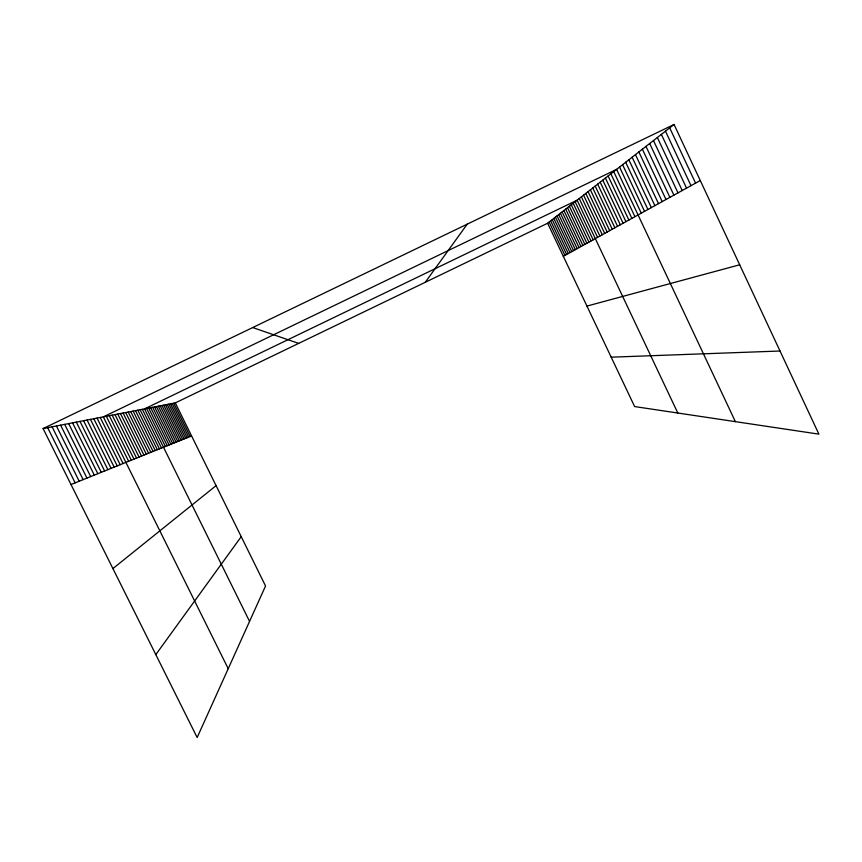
<?xml version="1.0" encoding="UTF-8"?>
<svg xmlns="http://www.w3.org/2000/svg" width="862" height="862" viewBox="0 0 862 862"><rect width="100%" height="100%" fill="white"/><g stroke="black" fill="none" stroke-linecap="round" stroke-linejoin="round"><path stroke-width="1.29" d="M425.246 282.305L467.215 224.163M155.806 654.603L241.231 536.66M112.911 568.575L216.082 485.64M547.629 223.247L674.052 124.473L818.9 434.146L634.626 406.562L547.629 223.247L175.309 402.91L43.1 428.576L197.161 737.527L265.539 585.977L175.309 402.91M563.317 256.305L700.278 180.535M43.1 428.576L674.052 124.473M70.996 484.519L191.579 435.924M586.936 306.085L739.693 264.796M611.19 357.18L780.024 351.017M252.695 327.549L298.661 343.388M60.609 425.171L86.954 478.087M56.418 425.99L83.129 479.628M52.097 426.819L79.196 481.212M47.669 427.681L75.156 482.839M109.291 415.721L131.336 460.2M106.338 416.303L128.643 461.289M228.214 668.697L103.321 416.885L616.599 169.361L735.383 421.647M100.218 417.488L123.072 463.53M97.05 418.102L120.174 464.693M93.807 418.727L117.221 465.889M90.478 419.374L114.183 467.107M87.073 420.042L111.079 468.368M83.582 420.721L107.89 469.65M79.994 421.41L104.625 470.964M76.319 422.121L101.274 472.311M72.548 422.854L97.837 473.701M68.669 423.608L94.303 475.124M64.693 424.384L90.682 476.578M156.485 406.573L174.393 442.852M154.578 406.939L172.659 443.553M152.649 407.317L170.891 444.264M150.678 407.694L169.092 444.986M148.673 408.082L167.26 445.719M146.626 408.48L165.396 446.473M249.56 621.394L144.536 408.89L577.141 200.189L677.812 413.027M142.349 409.31L161.496 448.046M140.107 409.741L159.459 448.865M137.834 410.193L157.369 449.705M135.506 410.635L155.246 450.567M133.125 411.099L153.08 451.44M130.701 411.573L150.872 452.334M128.222 412.058L148.609 453.24M125.69 412.542L146.303 454.166M123.104 413.049L143.943 455.125M120.464 413.555L141.53 456.095M117.76 414.083L139.073 457.086M115.002 414.622L136.552 458.099M112.179 415.161L133.976 459.134M173.747 403.222L190.146 436.506M172.152 403.524L188.692 437.088M170.525 403.847L187.216 437.691M168.877 404.159L185.707 438.295M167.196 404.493L184.166 438.909M165.482 404.817L182.615 439.545M163.748 405.162L181.031 440.18M161.981 405.506L179.415 440.827M160.181 405.851L177.766 441.495M158.349 406.207L176.096 442.163M575.148 201.751L593.153 239.798M573.187 203.281L591.03 240.972M571.269 204.779L588.94 242.125M569.373 206.255L586.893 243.256M567.519 207.71L584.878 244.377M565.698 209.132L582.906 245.465M563.91 210.533L580.966 246.543M562.153 211.901L579.059 247.588M560.429 213.248L577.195 248.633M558.727 214.573L575.353 249.646M557.057 215.877L573.542 250.648M555.419 217.159L571.765 251.629M553.813 218.42L570.019 252.598M552.23 219.659L568.295 253.547M550.667 220.877L566.614 254.484M549.137 222.073L564.944 255.4M610.889 173.822L631.878 218.377M608.119 175.988L628.883 220.036M605.426 178.089L625.963 221.653M602.786 180.158L623.097 223.236M600.2 182.173L620.295 224.777M597.668 184.145L617.558 226.297M595.2 186.084L614.875 227.783M592.776 187.981L612.257 229.227M590.405 189.834L609.682 230.65M588.078 191.644L607.16 232.05M585.804 193.422L604.704 233.408M583.574 195.168L602.279 234.744M581.387 196.87L599.909 236.059M579.242 198.54L597.592 237.341M649.679 143.512L673.89 195.135M645.983 146.4L669.893 197.344M642.384 149.212L665.992 199.499M638.882 151.949L662.199 201.6M635.456 154.632L658.493 203.658M632.126 157.229L654.883 205.652M628.861 159.782L651.349 207.602M625.693 162.261L647.912 209.509M622.59 164.685L644.55 211.362M619.562 167.045L641.274 213.183M613.712 171.613L634.938 216.685M669.709 127.867L695.569 183.143M665.475 131.175L691.001 185.675M661.369 134.386L686.551 188.131M657.361 137.511L682.219 190.534M653.471 140.549L677.995 192.862"/></g></svg>
